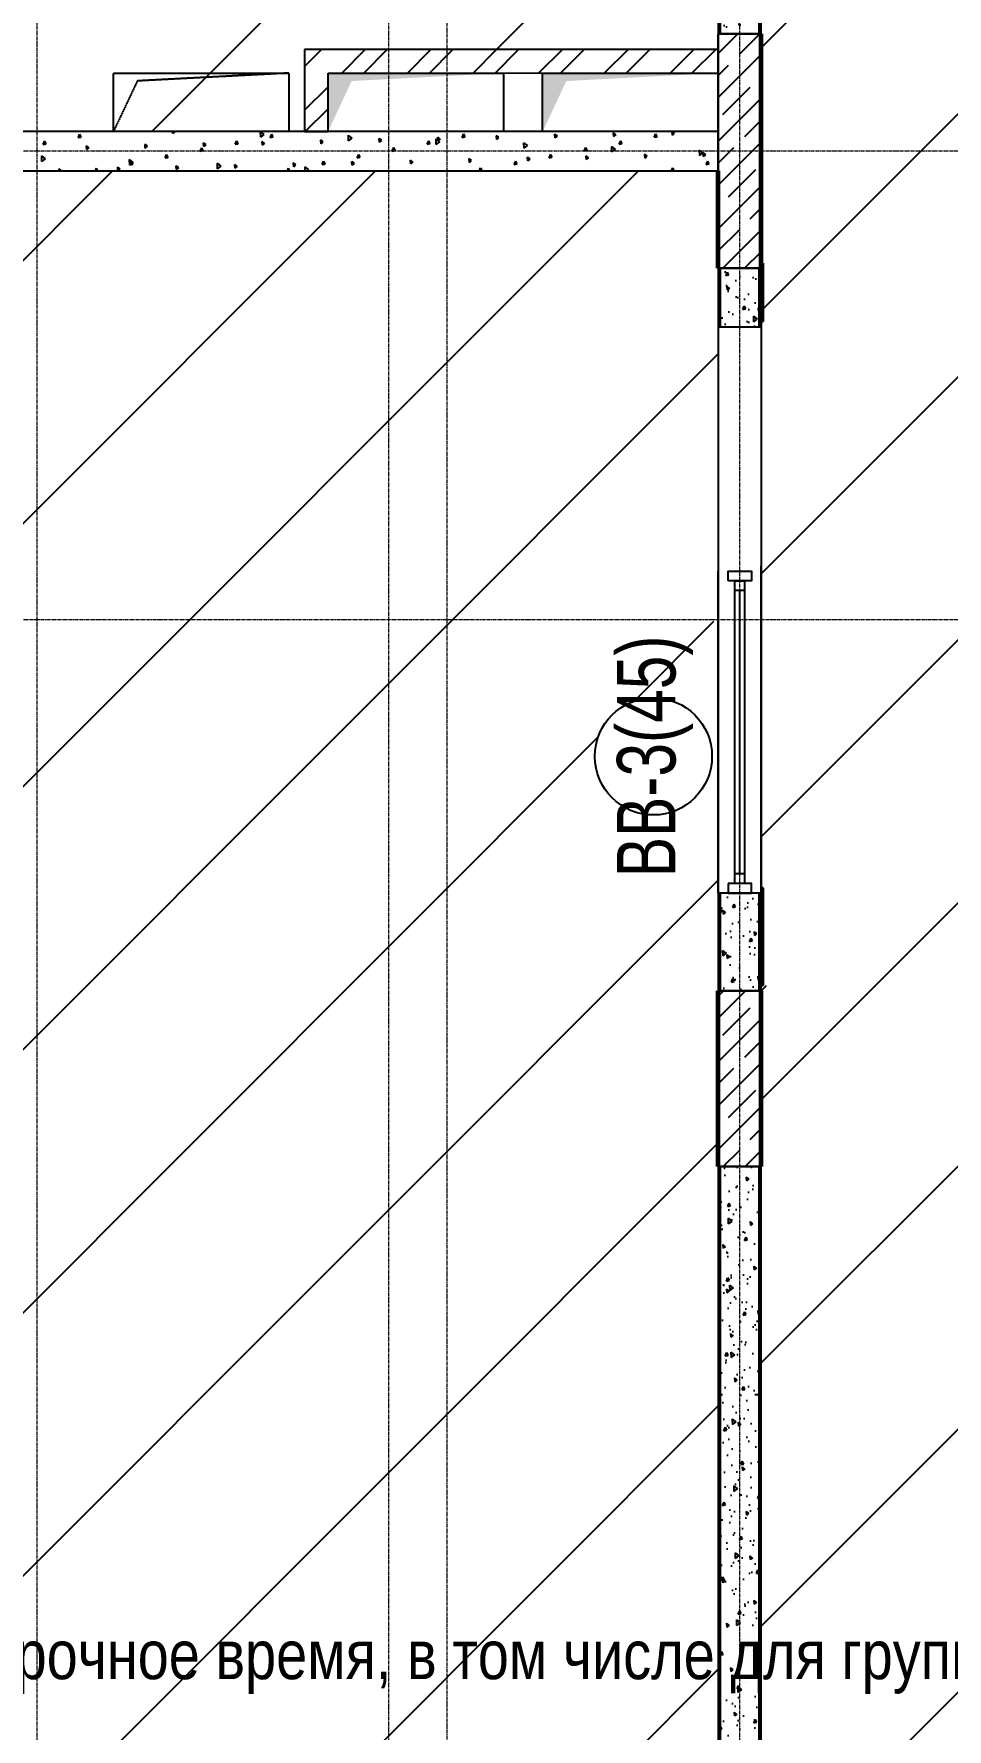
# Model space of a CAD drawing. Header units: millimetres. Extents: x 538266 to 1167394, y 114608 to 637157.
# Drawn here: x 1050616 to 1055296, y 543288 to 551969 of the extents above; entities that cross this region are included whole.
import ezdxf
from ezdxf.enums import TextEntityAlignment as Align

# ---------------------------------------------------------------- set-up
doc = ezdxf.new("R2010")
doc.units = ezdxf.units.MM
for name, pattern in [('CENTER2', [28.575, 19.05, -3.175, 3.175, -3.175]), ('HIDDEN', [9.525, 6.35, -3.175]), ('HIDDEN2', [4.7625, 3.175, -1.5875])]:
    doc.linetypes.add(name, pattern=pattern)
doc.layers.get('Defpoints').update_dxf_attribs({"color": 140})
for name, color, linetype, lineweight in [('0) шт стен 3 эт', 150, 'Continuous', 60), ('АР_Витраж', 4, 'Continuous', 13), ('АР_Витраж марка', 140, 'Continuous', 9), ('АР_Колонны', 70, 'Continuous', 30), ('АР_площадь пом', 5, 'Continuous', 5), ('АР_Стены ЖБ', 7, 'Continuous', 35), ('АР_Стены кирпич', 32, 'Continuous', 20), ('АР_Стены ПЕНОблок', 52, 'Continuous', 20), ('АР_Тонкая', 254, 'Continuous', 5), ('АР_Штриховка', 8, 'Continuous', 0)]:
    doc.layers.add(name, color=color, linetype=linetype, lineweight=lineweight)
for name, color, linetype, lineweight, true_color in [('A-AREA', 7, 'Continuous', 15, 0x7f7f7f), ('РД_Оси_100', 7, 'Continuous', 0, 0x525252), ('РД_проем_инж перемыч_фахверк', 7, 'Continuous', 18, 0xff1f1f)]:
    doc.layers.add(name, color=color, linetype=linetype, lineweight=lineweight, true_color=true_color)
doc.layers.add('РД_Витраж_вн', color=7, linetype='Continuous', true_color=0x148aff)
doc.layers.add('РД_Проем', color=230, linetype='Continuous', lineweight=0, plot=False)
doc.layers.add('ФВ-5', color=7, linetype='Continuous')
doc.styles.add('Arial_09', font='ARIALN.TTF', dxfattribs={"width": 0.9})
doc.styles.add('style1', font='ARIALN.TTF')

# ---------------------------------------------------------------- blocks, each defined once
blk = doc.blocks.new('СОШ_2200_АР_ОСИ_М100_28.05.24')
at = {"layer": 'РД_Оси_100', "color": 251, "linetype": 'CENTER2', "true_color": 0x636466}
for p, q in [((4200, -6155), (4200, 139938.679)), ((29555, 54600), (-5954.958, 54600)), ((29555, 52200), (-5954.958, 52200))]:
    blk.add_line(p, q, dxfattribs=at)
for points in [[(5849.555, 139938.679), (6000, 139538.679), (6000, -6194.559)], [(6300, -6195.83), (6300, 139538.679), (6450, 139938.679)], [(7800, -6155), (7800, 139938.679)]]:
    blk.add_lwpolyline(points, dxfattribs=at)
blk = doc.blocks.new('МаркаВитража1')
at = {"layer": 'Defpoints'}
blk.add_circle((0, 0), 3, dxfattribs=at)
at = {"color": 0, "linetype": 'ByBlock', "lineweight": -2, "style": 'Arial_09', "width": 0.9}
blk.add_attdef('АР-ОКНО:НАИМЕНОВАНИЕ', text='', height=3, dxfattribs=at).set_placement((0, 0), align=Align.MIDDLE)
blk = doc.blocks.new('MOK-МаркаПомещения1')
at = {"layer": 'A-AREA', "color": 0, "style": 'style1'}
blk.add_attdef('АР-ПОМЕЩЕНИЕ:ПЛОЩАДЬ', text='', height=3, dxfattribs=at).set_placement((0, 0), align=Align.MIDDLE)
at = {"layer": 'Defpoints', "style": 'style1', "flags": 8}
blk.add_attdef('АР-ПОМЕЩЕНИЕ:НАИМЕНОВАНИЕ', text='', height=1, dxfattribs=at).set_placement((0, 2.956), align=Align.MIDDLE)
blk = doc.blocks.new('*U629')
at = {"layer": 'АР_площадь пом', "color": 5, "linetype": 'Continuous', "lineweight": 5}
ref = blk.add_blockref('MOK-МаркаПомещения1', (0, 0), dxfattribs=dict(at, xscale=100, yscale=100, zscale=100))
ref.add_attrib('АР-ПОМЕЩЕНИЕ:НАИМЕНОВАНИЕ', 'Универсальное помещение с возможностью проведения занятий во внеурочное время, в том числе для групп продленного дня', dxfattribs={"layer": 'Defpoints', "height": 100, "style": 'style1'}).set_placement((0, 295.6), align=Align.MIDDLE)
blk = doc.blocks.new('3_этаж1')
at = {"layer": 'АР_Штриховка', "linetype": 'Continuous', "lineweight": 25, "true_color": 0x000000}
h = blk.add_hatch(dxfattribs=at)
h.set_pattern_fill('AR-CONC', color=18, angle=-315, style=0)
h.set_pattern_definition([(95, (480135.4, 374055.5), (140.09465, 117.55338), [19.05, -209.55]), (40, (480135.4, 374055.5), (-160.01845, 110.17673), [15.24, -167.64058]), (145.451445, (480147.07, 374065.29), (-19.9238, 227.7301), [16.19001, -178.09024]), (91.1842, (480099.48, 374091.41), (221.41024, 161.95341), [28.575, -314.325]), (141.63556, (480117.93, 374104.9), (-7.08662, 342.82676), [24.28502, -267.1356]), (36.18415, (480099.48, 374091.4), (-7.08662, 342.82676), [22.85997, -251.45973]), (66, (480126.42, 374100.4), (179.51998, 34.89515), [19.05, -209.55]), (11, (480126.42, 374100.4), (-86.53993, 173.94119), [15.24, -167.64]), (116.451445, (480141.38, 374103.3), (92.98005, 208.83634), [16.19001, -178.08994]), (82.5, (480135.4, 374055.49), (-57.605469, 61.973414), [0, -165.608, 0, -170.18, 0, -168.275]), (52.5, (480135.4, 374055.49), (-23.589727, 118.087), [0, -97.028, 0, -161.798, 0, -64.135]), (12.5, (480095.345, 374015.44), (99.927863, 91.826196), [0, -63.5, 0, -198.12, 0, -262.89]), (2.5, (480077.38, 373997.48), (86.763904, 122.722393), [0, -82.55, 0, -131.572, 0, -186.69])])
h.paths.add_polyline_path([(692283.6, 555468.7), (692083.6, 555468.7), (692083.6, 551968.7), (692283.6, 551968.7)], flags=0)
h = blk.add_hatch(dxfattribs=at)
h.set_pattern_fill('ANSI32', color=18, scale=25, style=0)
h.set_pattern_definition([(45, (480135.4, 374055.5), (-168.3798, 168.3798), []), (45, (480247.65, 374055.5), (-168.3798, 168.3798), [])])
h.paths.add_polyline_path([(689953.6, 551888.7), (690073.6, 551768.7), (692073.6, 551769.1), (692073.6, 551889.1)], flags=0)
h = blk.add_hatch(dxfattribs=at)
h.set_pattern_fill('ANSI32', color=18, scale=25, style=0)
h.set_pattern_definition([(45, (480135.4, 374055.5), (-168.3798, 168.3798), []), (45, (480247.65, 374055.5), (-168.3798, 168.3798), [])])
h.paths.add_polyline_path([(689953.6, 551468.7), (690073.6, 551468.7), (690073.6, 551768.7), (689953.6, 551888.7)], flags=0)
h = blk.add_hatch(dxfattribs=at)
h.set_pattern_fill('AR-CONC', color=18, angle=-315, style=0)
h.set_pattern_definition([(95, (480135.4, 374055.5), (140.09465, 117.55338), [19.05, -209.55]), (40, (480135.4, 374055.5), (-160.01845, 110.17673), [15.24, -167.64058]), (145.451445, (480147.07, 374065.29), (-19.9238, 227.7301), [16.19001, -178.09024]), (91.1842, (480099.48, 374091.41), (221.41024, 161.95341), [28.575, -314.325]), (141.63556, (480117.93, 374104.9), (-7.08662, 342.82676), [24.28502, -267.1356]), (36.18415, (480099.48, 374091.4), (-7.08662, 342.82676), [22.85997, -251.45973]), (66, (480126.42, 374100.4), (179.51998, 34.89515), [19.05, -209.55]), (11, (480126.42, 374100.4), (-86.53993, 173.94119), [15.24, -167.64]), (116.451445, (480141.38, 374103.3), (92.98005, 208.83634), [16.19001, -178.08994]), (82.5, (480135.4, 374055.49), (-57.605469, 61.973414), [0, -165.608, 0, -170.18, 0, -168.275]), (52.5, (480135.4, 374055.49), (-23.589727, 118.087), [0, -97.028, 0, -161.798, 0, -64.135]), (12.5, (480095.345, 374015.44), (99.927863, 91.826196), [0, -63.5, 0, -198.12, 0, -262.89]), (2.5, (480077.38, 373997.48), (86.763904, 122.722393), [0, -82.55, 0, -131.572, 0, -186.69])])
h.paths.add_polyline_path([(692283.6, 550768.7), (692083.6, 550768.7), (692083.6, 550468.7), (692283.6, 550468.7)], flags=0)
h.paths.add_polyline_path([(692283.6, 547568.7), (692083.6, 547568.7), (692083.6, 547068.7), (692283.6, 547068.7)], flags=0)
h = blk.add_hatch(dxfattribs=at)
h.set_pattern_fill('AR-CONC', color=18, angle=-315, style=0)
h.set_pattern_definition([(95, (480135.4, 374055.5), (140.09465, 117.55338), [19.05, -209.55]), (40, (480135.4, 374055.5), (-160.01845, 110.17673), [15.24, -167.64058]), (145.451445, (480147.07, 374065.29), (-19.9238, 227.7301), [16.19001, -178.09024]), (91.1842, (480099.48, 374091.41), (221.41024, 161.95341), [28.575, -314.325]), (141.63556, (480117.93, 374104.9), (-7.08662, 342.82676), [24.28502, -267.1356]), (36.18415, (480099.48, 374091.4), (-7.08662, 342.82676), [22.85997, -251.45973]), (66, (480126.42, 374100.4), (179.51998, 34.89515), [19.05, -209.55]), (11, (480126.42, 374100.4), (-86.53993, 173.94119), [15.24, -167.64]), (116.451445, (480141.38, 374103.3), (92.98005, 208.83634), [16.19001, -178.08994]), (82.5, (480135.4, 374055.49), (-57.605469, 61.973414), [0, -165.608, 0, -170.18, 0, -168.275]), (52.5, (480135.4, 374055.49), (-23.589727, 118.087), [0, -97.028, 0, -161.798, 0, -64.135]), (12.5, (480095.345, 374015.44), (99.927863, 91.826196), [0, -63.5, 0, -198.12, 0, -262.89]), (2.5, (480077.38, 373997.48), (86.763904, 122.722393), [0, -82.55, 0, -131.572, 0, -186.69])])
h.paths.add_polyline_path([(692283.6, 546168.7), (692083.6, 546168.7), (692083.6, 542668.7), (692283.6, 542668.7)], flags=0)
at = {"color": 18, "linetype": 'HIDDEN', "lineweight": 25, "ltscale": 0.07, "true_color": 0x000000}
for p, q in [((688973.6, 551768.7), (689873.6, 551768.7)), ((688973.6, 551468.7), (688973.6, 551768.7)), ((688973.6, 551768.7), (689873.6, 551768.7)), ((688973.6, 551468.7), (688973.6, 551768.7)), ((689873.6, 551768.7), (689096.5, 551728.3)), ((689873.6, 551768.7), (689096.5, 551728.3)), ((689873.6, 551768.7), (689873.6, 551468.7)), ((689873.6, 551768.7), (689873.6, 551468.7)), ((689096.5, 551728.3), (688973.6, 551468.7)), ((689096.5, 551728.3), (688973.6, 551468.7)), ((689873.6, 551468.7), (688973.6, 551468.7)), ((689873.6, 551468.7), (688973.6, 551468.7))]:
    blk.add_line(p, q, dxfattribs=at)
at = {"color": 18, "linetype": 'Continuous', "lineweight": 25, "true_color": 0x000000}
for p, q in [((690073.6, 551468.7), (690073.6, 551768.7)), ((690073.6, 551768.7), (690973.6, 551768.7)), ((690073.6, 551468.7), (690073.6, 551768.7)), ((690073.6, 551768.7), (690973.6, 551768.7)), ((690973.6, 551768.7), (690973.6, 551468.7)), ((690973.6, 551768.7), (690973.6, 551468.7)), ((691173.6, 551468.7), (691173.6, 551768.7)), ((691173.6, 551768.7), (692073.6, 551768.7)), ((691173.6, 551468.7), (691173.6, 551768.7)), ((691173.6, 551768.7), (692073.6, 551768.7)), ((692073.6, 551768.7), (692073.6, 551468.7)), ((692073.6, 551768.7), (692073.6, 551468.7)), ((690973.6, 551468.7), (690073.6, 551468.7)), ((690973.6, 551468.7), (690073.6, 551468.7)), ((692073.6, 551468.7), (691173.6, 551468.7)), ((692073.6, 551468.7), (691173.6, 551468.7))]:
    blk.add_line(p, q, dxfattribs=at)
for points in [[(690073.6, 551468.7), (690073.6, 551768.7), (690194.8, 551727.8), (690973.6, 551768.7)], [(690073.6, 551468.7), (690073.6, 551768.7), (690194.8, 551727.8), (690973.6, 551768.7)], [(691173.6, 551468.7), (691173.6, 551768.7), (691294.8, 551727.8), (692073.6, 551768.7)], [(691173.6, 551468.7), (691173.6, 551768.7), (691294.8, 551727.8), (692073.6, 551768.7)]]:
    blk.add_solid(points, dxfattribs=at)
at = {"layer": 'АР_Витраж', "color": 18, "linetype": 'Continuous', "lineweight": 25, "true_color": 0x000000}
for p, q in [((692293.6, 547595.7), (692293.6, 549245.7)), ((692073.6, 547568.7), (692073.6, 549218.7)), ((692293.6, 547568.7), (692293.6, 549218.7)), ((692208.6, 549118.7), (692158.6, 549118.7)), ((692183.6, 547668.7), (692183.6, 549118.7)), ((692208.6, 547668.7), (692158.6, 547668.7))]:
    blk.add_line(p, q, dxfattribs=at)
for points in [[(692123.6, 549168.7), (692123.6, 549218.7), (692243.6, 549218.7), (692243.6, 549168.7)], [(692208.6, 547618.7), (692158.6, 547618.7), (692158.6, 549168.7), (692208.6, 549168.7)], [(692123.6, 547618.7), (692123.6, 547568.7), (692243.6, 547568.7), (692243.6, 547618.7)]]:
    blk.add_lwpolyline(points, close=True, dxfattribs=at)
at = {"layer": 'АР_Колонны', "color": 18, "linetype": 'HIDDEN2', "lineweight": 25, "true_color": 0x000000}
for p, q in [((692073.6, 551968.7), (692293.6, 551968.7)), ((692073.6, 550768.7), (692073.6, 551968.7)), ((692293.6, 551968.7), (692293.6, 550768.7)), ((692293.6, 550768.7), (692073.6, 550768.7)), ((692073.6, 547068.7), (692293.6, 547068.7)), ((692073.6, 546168.7), (692073.6, 547068.7)), ((692293.6, 547068.7), (692293.6, 546168.7)), ((692293.6, 546168.7), (692073.6, 546168.7))]:
    blk.add_line(p, q, dxfattribs=at)
at = {"layer": 'АР_Колонны', "color": 18, "linetype": 'Continuous', "lineweight": 25, "true_color": 0x000000}
for p, q in [((692293.6, 551968.7), (692073.6, 551968.7)), ((692073.6, 551968.7), (692073.6, 550768.7)), ((692293.6, 551968.7), (692073.6, 551968.7)), ((692073.6, 551968.7), (692073.6, 550768.7)), ((692293.6, 550768.7), (692293.6, 551968.7)), ((692293.6, 550768.7), (692293.6, 551968.7)), ((692073.6, 550768.7), (692293.6, 550768.7)), ((692073.6, 550768.7), (692293.6, 550768.7)), ((692293.6, 547068.7), (692073.6, 547068.7)), ((692073.6, 547068.7), (692073.6, 546168.7)), ((692293.6, 547068.7), (692073.6, 547068.7)), ((692073.6, 547068.7), (692073.6, 546168.7)), ((692293.6, 546168.7), (692293.6, 547068.7)), ((692293.6, 546168.7), (692293.6, 547068.7)), ((692073.6, 546168.7), (692293.6, 546168.7)), ((692073.6, 546168.7), (692293.6, 546168.7))]:
    blk.add_line(p, q, dxfattribs=at)
at = {"layer": 'АР_Стены ЖБ', "color": 18, "linetype": 'Continuous', "lineweight": 25, "true_color": 0x000000}
for p, q in [((692293.6, 551968.7), (692073.6, 551968.7)), ((692073.6, 551968.7), (692073.6, 550768.7)), ((692293.6, 550768.7), (692293.6, 551968.7)), ((692073.6, 550768.7), (692293.6, 550768.7)), ((692293.6, 547068.7), (692073.6, 547068.7)), ((692073.6, 547068.7), (692073.6, 546168.7)), ((692293.6, 546168.7), (692293.6, 547068.7)), ((692073.6, 546168.7), (692293.6, 546168.7))]:
    blk.add_line(p, q, dxfattribs=at)
at = {"layer": 'АР_Стены кирпич', "color": 18, "linetype": 'Continuous', "lineweight": 25, "true_color": 0x000000}
for p, q in [((692073.6, 551889.1), (689953.6, 551888.7)), ((689953.6, 551888.7), (689953.6, 551468.7)), ((692073.6, 551769.1), (692073.6, 551889.1)), ((690073.6, 551768.7), (692073.6, 551769.1)), ((690073.6, 551468.7), (690073.6, 551768.7)), ((689953.6, 551468.7), (690073.6, 551468.7))]:
    blk.add_line(p, q, dxfattribs=at)
at = {"layer": 'АР_Стены ПЕНОблок', "color": 18, "linetype": 'Continuous', "lineweight": 25, "true_color": 0x000000}
for p, q in [((692083.6, 555468.7), (692083.6, 551968.7)), ((692283.6, 551968.7), (692283.6, 555468.7)), ((692083.6, 551968.7), (692283.6, 551968.7)), ((692073.6, 551468.7), (684503.6, 551468.7)), ((692073.6, 551268.7), (692073.6, 551468.7)), ((684503.6, 551268.7), (692073.6, 551268.7)), ((692283.6, 550768.7), (692083.6, 550768.7)), ((692083.6, 550768.7), (692083.6, 550468.7)), ((692283.6, 550468.7), (692283.6, 550768.7)), ((692303.6, 550795.7), (692303.6, 550495.7)), ((692083.6, 550468.7), (692283.6, 550468.7)), ((692303.6, 547595.7), (692303.6, 547095.7)), ((692283.6, 547568.7), (692083.6, 547568.7)), ((692083.6, 547568.7), (692083.6, 547068.7)), ((692283.6, 547068.7), (692283.6, 547568.7)), ((692083.6, 547068.7), (692283.6, 547068.7)), ((692283.6, 546168.7), (692083.6, 546168.7)), ((692083.6, 546168.7), (692083.6, 542668.7)), ((692283.6, 542668.7), (692283.6, 546168.7))]:
    blk.add_line(p, q, dxfattribs=at)
at = {"layer": 'АР_Тонкая', "color": 18, "linetype": 'Continuous', "lineweight": 25, "true_color": 0x000000}
for p, q in [((692073.6, 555468.7), (692073.6, 551968.7)), ((692083.6, 551968.7), (692083.6, 555468.7)), ((692283.6, 555468.7), (692283.6, 551968.7)), ((692293.6, 551968.7), (692293.6, 555468.7)), ((692073.6, 551968.7), (692083.6, 551968.7)), ((692283.6, 551968.7), (692293.6, 551968.7)), ((692083.6, 550768.7), (692073.6, 550768.7)), ((692073.6, 550768.7), (692073.6, 550468.7)), ((692083.6, 550468.7), (692083.6, 550768.7)), ((692293.6, 550768.7), (692283.6, 550768.7)), ((692283.6, 550768.7), (692283.6, 550468.7)), ((692303.6, 550795.7), (692293.6, 550795.7)), ((692293.6, 550795.7), (692293.6, 550495.7)), ((692293.6, 550468.7), (692293.6, 550768.7)), ((692303.6, 550495.7), (692303.6, 550795.7)), ((692073.6, 550468.7), (692083.6, 550468.7)), ((692283.6, 550468.7), (692293.6, 550468.7)), ((692293.6, 550495.7), (692303.6, 550495.7)), ((692303.6, 547595.7), (692293.6, 547595.7)), ((692293.6, 547595.7), (692293.6, 547095.7)), ((692303.6, 547095.7), (692303.6, 547595.7)), ((692083.6, 547568.7), (692073.6, 547568.7)), ((692073.6, 547568.7), (692073.6, 547068.7)), ((692083.6, 547068.7), (692083.6, 547568.7)), ((692293.6, 547568.7), (692283.6, 547568.7)), ((692283.6, 547568.7), (692283.6, 547068.7)), ((692293.6, 547068.7), (692293.6, 547568.7)), ((692073.6, 547068.7), (692083.6, 547068.7)), ((692283.6, 547068.7), (692293.6, 547068.7)), ((692293.6, 547095.7), (692303.6, 547095.7)), ((692083.6, 546168.7), (692073.6, 546168.7)), ((692073.6, 546168.7), (692073.6, 542668.7)), ((692083.6, 542668.7), (692083.6, 546168.7)), ((692293.6, 546168.7), (692283.6, 546168.7)), ((692283.6, 546168.7), (692283.6, 542668.7)), ((692293.6, 542668.7), (692293.6, 546168.7))]:
    blk.add_line(p, q, dxfattribs=at)
at = {"layer": 'АР_Штриховка', "color": 18, "linetype": 'Continuous', "lineweight": 25, "true_color": 0x000000}
for p, q in [((692073.6, 551868.7), (692173.6, 551968.7)), ((692181.7, 551864.6), (692285.9, 551968.7)), ((692073.6, 551644.2), (692293.6, 551864.2)), ((692073.6, 551756.4), (692125.6, 551808.4)), ((692097.5, 551555.9), (692237.8, 551696.2)), ((692073.6, 551419.7), (692293.6, 551639.7)), ((692209.8, 551443.6), (692293.6, 551527.4)), ((688613.9, 551403.3), (688621.6, 551420.7)), ((688613.9, 551403.2), (688628.9, 551406.1)), ((688628.8, 551406.1), (688621.6, 551420.6)), ((688793.4, 551438.2), (688801.1, 551455.6)), ((688793.4, 551438.1), (688808.4, 551441)), ((688808.4, 551441), (688801.2, 551455.5)), ((689278.6, 551459.3), (689291.5, 551468.7)), ((689278.9, 551459.2), (689278.7, 551468.7)), ((689448.6, 551401), (689435.3, 551410.2)), ((689437.4, 551391.9), (689435.8, 551410.9)), ((689598, 551403.9), (689605.7, 551421.3)), ((689598, 551403.8), (689613, 551406.7)), ((689613, 551406.7), (689605.8, 551421.2)), ((689747.2, 551453.6), (689728.1, 551468.7)), ((689728.8, 551440.2), (689728.2, 551468.7)), ((689728.5, 551440.4), (689747, 551453.9)), ((689748.7, 551408.4), (689735.4, 551417.6)), ((689737.5, 551399.3), (689735.9, 551418.3)), ((689737.6, 551399.3), (689749.2, 551409.1)), ((689777.5, 551438.8), (689785.3, 551456.2)), ((689777.6, 551438.6), (689792.5, 551441.6)), ((689792.5, 551441.6), (689785.3, 551456)), ((690048.9, 551415.7), (690035.5, 551424.9)), ((690037.7, 551406.7), (690036, 551425.6)), ((690037.7, 551406.7), (690049.3, 551416.4)), ((690197.1, 551434.7), (690178, 551449.7)), ((690178.7, 551421.3), (690178.1, 551449.9)), ((690178.4, 551421.4), (690196.9, 551434.9)), ((690349, 551423.1), (690335.6, 551432.3)), ((690337.8, 551414), (690336.1, 551433)), ((690337.8, 551414), (690349.5, 551423.8)), ((690582.1, 551404.4), (690589.9, 551421.8)), ((690582.2, 551404.3), (690597.1, 551407.2)), ((690597.1, 551407.2), (690589.9, 551421.7)), ((690647, 551415.8), (690627.9, 551430.8)), ((690628.6, 551402.4), (690628, 551431)), ((690628.3, 551402.5), (690646.8, 551416)), ((690649.1, 551430.5), (690635.8, 551439.7)), ((690637.9, 551421.4), (690636.2, 551440.4)), ((690637.9, 551421.4), (690649.6, 551431.2)), ((690761.7, 551439.3), (690769.4, 551456.7)), ((690761.7, 551439.2), (690776.7, 551442.1)), ((690776.6, 551442.1), (690769.4, 551456.6)), ((690949.2, 551437.9), (690935.9, 551447.1)), ((690938, 551428.8), (690936.3, 551447.8)), ((690938, 551428.8), (690949.7, 551438.6)), ((691096.9, 551396.8), (691077.8, 551411.9)), ((691078.5, 551383.5), (691078, 551412.1)), ((691249.3, 551445.3), (691236, 551454.4)), ((691238.1, 551436.2), (691236.5, 551455.1)), ((691238.1, 551436.2), (691249.8, 551446)), ((691549.4, 551452.6), (691536.1, 551461.8)), ((691538.2, 551443.5), (691536.6, 551462.5)), ((691538.2, 551443.5), (691549.9, 551453.3)), ((691566.3, 551404.9), (691574, 551422.3)), ((691566.3, 551404.8), (691581.3, 551407.7)), ((691581.3, 551407.7), (691574.1, 551422.2)), ((691745.8, 551439.8), (691753.5, 551457.2)), ((691745.8, 551439.7), (691760.8, 551442.6)), ((691760.8, 551442.6), (691753.6, 551457.1)), ((691838.3, 551450.9), (691836.8, 551468.7)), ((691849.5, 551460), (691836.8, 551468.7)), ((691838.3, 551450.9), (691850, 551460.7)), ((692073.6, 551195.2), (692293.6, 551415.2)), ((688625.9, 551329.5), (688606.9, 551344.6)), ((688607.6, 551316.1), (688607, 551344.7)), ((688607.3, 551316.2), (688625.7, 551329.7)), ((688848.4, 551386.2), (688835.1, 551395.4)), ((688837.2, 551377.2), (688835.5, 551396.1)), ((688837.2, 551377.1), (688848.9, 551386.9)), ((689075.8, 551310.6), (689056.8, 551325.6)), ((689057.5, 551297.2), (689056.9, 551325.8)), ((689148.5, 551393.6), (689135.2, 551402.8)), ((689137.3, 551384.5), (689135.7, 551403.5)), ((689137.3, 551384.5), (689149, 551394.3)), ((689239, 551334.1), (689246.7, 551351.5)), ((689239, 551334), (689254, 551336.9)), ((689253.9, 551336.9), (689246.7, 551351.4)), ((689418.5, 551369), (689426.2, 551386.4)), ((689418.5, 551368.9), (689433.5, 551371.8)), ((689433.5, 551371.8), (689426.3, 551386.3)), ((689437.4, 551391.9), (689449.1, 551401.7)), ((690223.1, 551334.6), (690230.8, 551352)), ((690223.1, 551334.5), (690238.1, 551337.4)), ((690238.1, 551337.4), (690230.9, 551351.9)), ((690402.6, 551369.5), (690410.4, 551386.9)), ((690402.7, 551369.4), (690417.6, 551372.3)), ((690417.6, 551372.3), (690410.4, 551386.8)), ((690509, 551312.9), (690495.7, 551322.1)), ((690497.8, 551303.9), (690496.1, 551322.8)), ((690809.1, 551320.3), (690795.8, 551329.5)), ((690797.9, 551311.2), (690796.2, 551330.2)), ((690797.9, 551311.2), (690809.6, 551321)), ((691078.2, 551383.6), (691096.7, 551397.1)), ((691109.2, 551327.7), (691095.9, 551336.9)), ((691098, 551318.6), (691096.4, 551337.6)), ((691098, 551318.6), (691109.7, 551328.4)), ((691207.2, 551335.1), (691215, 551352.5)), ((691207.3, 551335), (691222.2, 551337.9)), ((691222.2, 551337.9), (691215, 551352.4)), ((691386.8, 551370), (691394.5, 551387.4)), ((691386.8, 551369.9), (691401.8, 551372.8)), ((691401.7, 551372.8), (691394.5, 551387.3)), ((691409.3, 551335.1), (691396, 551344.3)), ((691398.1, 551326), (691396.5, 551345)), ((691398.1, 551326), (691409.8, 551335.8)), ((691546.8, 551377.9), (691527.7, 551393)), ((691528.4, 551364.6), (691527.9, 551393.1)), ((691528.1, 551364.7), (691546.6, 551378.2)), ((691709.4, 551342.4), (691696.1, 551351.6)), ((691698.2, 551333.4), (691696.6, 551352.3)), ((691698.3, 551333.4), (691709.9, 551343.2)), ((691996.7, 551359), (691977.6, 551374.1)), ((691978.4, 551345.6), (691977.8, 551374.2)), ((691978, 551345.8), (691996.5, 551359.3)), ((692009.6, 551349.8), (691996.2, 551359)), ((691998.4, 551340.7), (691996.7, 551359.7)), ((691998.4, 551340.7), (692010, 551350.5)), ((692073.6, 551307.4), (692153.6, 551387.5)), ((688708.2, 551268.7), (688695, 551277.9)), ((688696.3, 551268.7), (688695.5, 551278.6)), ((688708, 551268.7), (688708.8, 551269.4)), ((688881.9, 551268.7), (688887.7, 551281.7)), ((688894.1, 551268.7), (688887.7, 551281.6)), ((689008.4, 551276.1), (688995.1, 551285.2)), ((688997.1, 551268.7), (688995.6, 551286)), ((688999.3, 551268.7), (689008.9, 551276.8)), ((689057.2, 551297.3), (689075.6, 551310.8)), ((689059.4, 551299.2), (689067.2, 551316.6)), ((689059.5, 551299.1), (689074.4, 551302)), ((689074.4, 551302), (689067.2, 551316.5)), ((689308.5, 551283.4), (689295.2, 551292.6)), ((689297.3, 551274.4), (689295.7, 551293.3)), ((689297.3, 551274.3), (689309, 551284.1)), ((689525.7, 551291.6), (689506.7, 551306.7)), ((689507.4, 551278.3), (689506.8, 551306.9)), ((689507.1, 551278.4), (689525.6, 551291.9)), ((689608.7, 551290.8), (689595.3, 551300)), ((689597.5, 551281.7), (689595.8, 551300.7)), ((689597.5, 551281.7), (689609.1, 551291.5)), ((689865.8, 551268.7), (689871.8, 551282.2)), ((689878.5, 551268.7), (689871.8, 551282.1)), ((689908.8, 551298.2), (689895.4, 551307.4)), ((689897.6, 551289.1), (689895.9, 551308.1)), ((689897.6, 551289.1), (689909.2, 551298.9)), ((689975.6, 551272.7), (689956.6, 551287.8)), ((689957.1, 551268.7), (689956.7, 551287.9)), ((689969.7, 551268.7), (689975.5, 551273)), ((690043.6, 551299.7), (690051.3, 551317.1)), ((690043.6, 551299.6), (690058.6, 551302.5)), ((690058.6, 551302.5), (690051.4, 551317)), ((690208.9, 551305.6), (690195.5, 551314.8)), ((690197.7, 551296.5), (690196, 551315.5)), ((690197.7, 551296.5), (690209.4, 551306.3)), ((690406.7, 551268.7), (690406.5, 551268.9)), ((690406.6, 551268.7), (690406.6, 551269)), ((690497.8, 551303.9), (690509.5, 551313.6)), ((690849.7, 551268.7), (690855.9, 551282.8)), ((690862.9, 551268.7), (690856, 551282.6)), ((691027.7, 551300.2), (691035.5, 551317.6)), ((691027.8, 551300.1), (691042.7, 551303)), ((691042.7, 551303), (691035.5, 551317.5)), ((691833.6, 551268.7), (691840.1, 551283.3)), ((691847.3, 551268.7), (691840.1, 551283.2)), ((692011.9, 551300.8), (692019.6, 551318.2)), ((692011.9, 551300.7), (692026.9, 551303.6)), ((692026.8, 551303.6), (692019.6, 551318.1)), ((692125.6, 551134.9), (692265.9, 551275.2)), ((692073.6, 550970.7), (692293.6, 551190.7)), ((692237.8, 551022.7), (692293.6, 551078.4)), ((692073.6, 550858.4), (692181.7, 550966.5)), ((692096.2, 550768.7), (692293.6, 550966.2)), ((692208.4, 550768.7), (692293.6, 550853.9)), ((692073.6, 546929.6), (692212.8, 547068.7)), ((692073.6, 547041.8), (692100.5, 547068.7)), ((692293.6, 547068.7), (692320.5, 547095.7)), ((692097.5, 546841.2), (692237.8, 546981.5)), ((692073.6, 546705), (692293.6, 546925)), ((692209.8, 546729), (692293.6, 546812.8)), ((692073.6, 546480.5), (692293.6, 546700.5)), ((692073.6, 546592.8), (692153.6, 546672.9)), ((692125.6, 546420.3), (692265.9, 546560.6)), ((692073.6, 546256), (692293.6, 546476)), ((692237.8, 546308), (692293.6, 546363.8)), ((692098.5, 546168.7), (692181.7, 546251.9)), ((692210.8, 546168.7), (692293.6, 546251.5))]:
    blk.add_line(p, q, dxfattribs=at)
at = {"layer": 'РД_Витраж_вн', "color": 18, "linetype": 'Continuous', "lineweight": 25, "true_color": 0x000000}
for p, q in [((692073.6, 550468.7), (692073.6, 547568.7)), ((692293.6, 550495.7), (692293.6, 547595.7)), ((692293.6, 550468.7), (692293.6, 547568.7))]:
    blk.add_line(p, q, dxfattribs=at)
at = {"layer": 'РД_Проем', "color": 18, "linetype": 'Continuous', "lineweight": 25, "true_color": 0x000000}
for p, q in [((692073.6, 550468.7), (692073.6, 547568.7)), ((692293.6, 550495.7), (692293.6, 547595.7)), ((692293.6, 550468.7), (692293.6, 547568.7))]:
    blk.add_line(p, q, dxfattribs=at)
at = {"layer": 'РД_проем_инж перемыч_фахверк', "color": 18, "linetype": 'Continuous', "lineweight": 25, "true_color": 0x000000}
for p, q in [((692073.6, 550468.7), (692073.6, 547568.7)), ((692293.6, 550495.7), (692293.6, 547595.7)), ((692293.6, 550468.7), (692293.6, 547568.7))]:
    blk.add_line(p, q, dxfattribs=at)
at = {"layer": 'АР_Витраж марка', "color": 18, "linetype": 'Continuous', "lineweight": 25, "true_color": 0x000000, "xscale": 100, "yscale": 100, "zscale": 100, "rotation": 90.00000000000001}
blk.add_blockref('МаркаВитража1', (691741.4, 548269.4), dxfattribs=at).add_auto_attribs({'АР-ОКНО:НАИМЕНОВАНИЕ': 'ВВ-3(45)'})
at = {"layer": 'АР_площадь пом', "color": 5, "linetype": 'Continuous', "lineweight": 5, "xscale": 2.5, "yscale": 2.5}
blk.add_blockref('*U629', (687210.4, 542902.2), dxfattribs=at)

msp = doc.modelspace()

# ---------------------------------------------------------------- hatches: boundary and pattern name
at = {"layer": 'ФВ-5'}
h = msp.add_hatch(dxfattribs=at)
h.set_pattern_fill('ANSI31', color=3, scale=300, style=0)
h.paths.add_polyline_path([(1066413.6, 561768.7), (1066413.6, 562668.7), (1066423.9, 564148.7), (1063153.6, 564148.7), (1063153.6, 565043.7), (1063153.6, 565293.7), (1061153.6, 565293.7), (1061153.6, 565043.7), (1060378.6, 565043.7), (1060378.6, 562214.5), (1060378.6, 561553.7), (1060378.6, 560766.1), (1060378.6, 560713.7), (1060378.6, 560543.7), (1059458.6, 560543.7), (1056814, 560543.7), (1056013.6, 560543.7), (1056013.6, 560223.7), (1054343.6, 560223.7), (1054343.6, 559668.7), (1054343.6, 556768.7), (1054343.6, 556368.7), (1054343.6, 555468.7), (1054343.6, 551968.7), (1054343.6, 550768.7), (1054343.6, 550768.2), (1054343.6, 550768.7), (1054343.6, 550768.7), (1054343.6, 550468.7), (1054343.6, 547595.7), (1054353.6, 547595.7), (1054353.6, 547068.7), (1054343.6, 547068.7), (1054343.6, 546168.7), (1054343.6, 542668.7), (1054343.6, 541468.7), (1054343.6, 541168.7), (1054343.6, 538268.7), (1054343.6, 537768.7), (1054343.6, 536868.7), (1054343.6, 536288.7), (1054863.6, 536288.7), (1054863.6, 535875.4), (1055283.3, 535875.4), (1055283.3, 535658.7), (1055403.6, 535658.7), (1057250.3, 535658.7), (1057250.3, 535458.7), (1057813.6, 535458.7), (1058053.6, 535458.7), (1058053.6, 535459.1), (1058173.6, 535459.1), (1058223.6, 535458.7), (1058623.6, 535458.7), (1058623.6, 535658.7), (1058223.6, 535658.7), (1058103.6, 535658.7), (1058103.6, 536288.7), (1058103.6, 537538.7), (1058623.6, 537538.7), (1058623.6, 539068.7), (1058623.6, 540268.7), (1058623.6, 540568.7), (1058623.6, 543468.7), (1058623.6, 544068.7), (1058623.6, 544968.7), (1058623.6, 546908.7), (1058623.6, 546968.7), (1058623.6, 548502.5), (1058623.6, 549418.7), (1058623.6, 550518.7), (1058623.6, 550638.7), (1058623.6, 550918.7), (1058623.6, 552028.5), (1058623.6, 552298.7), (1058623.6, 552538.7), (1058623.6, 552793.5), (1058403.6, 552793.5), (1058403.6, 553083.5), (1058623.6, 553083.5), (1058623.6, 553218.7), (1058623.6, 554328.5), (1058623.6, 555219.7), (1058623.6, 556318.7), (1058623.6, 556538.7), (1058623.6, 557488.7), (1058623.6, 557858.7), (1058633.6, 558078.7), (1059833.6, 558078.7), (1066395.3, 558078.7), (1066413.6, 558097), (1066413.6, 558368.7)])
h.paths.add_polyline_path([(1062759.7, 561988.7), (1063309.7, 561988.7, -1), (1063309.7, 561388.7), (1062759.7, 561388.7, -1)], flags=16)
h.paths.add_polyline_path([(1061841.3, 564865.1, -1), (1062441.3, 564865.1, -1)], flags=16)
h.paths.add_polyline_path([(1056309.7, 546849.5), (1056309.7, 546449.5), (1055309.7, 546449.5), (1055309.7, 546849.5)], flags=16)
h.paths.add_polyline_path([(1057943.6, 535875.4), (1057943.6, 535658.7), (1057523.9, 535658.7), (1057230, 535660.9), (1057523.9, 535660.9), (1057523.9, 535875.4)], flags=16)
h.paths.add_polyline_path([(1061985, 561111.3), (1064065.5, 561111.3), (1064065.5, 561303.3), (1061985, 561303.3)], flags=24)
h.paths.add_polyline_path([(1062443.6, 561420.7), (1063625.8, 561420.7), (1063625.8, 561956.8), (1062443.6, 561956.8)], flags=24)
h.paths.add_polyline_path([(1061636.2, 564639.2), (1062646.4, 564639.2), (1062646.4, 565091), (1061636.2, 565091)], flags=24)
h.paths.add_polyline_path([(1065925.9, 558141.5), (1066189.6, 558141.5), (1066189.6, 558524.7), (1065925.9, 558524.7)], flags=24)
h.paths.add_polyline_path([(1055071.4, 560230.3), (1055506, 560230.3), (1055506, 560540.7), (1055071.4, 560540.7)], flags=25)
h = msp.add_hatch(dxfattribs=at)
h.set_pattern_fill('ANSI31', color=3, scale=300, style=0)
h.paths.add_polyline_path([(1054123.6, 555468.7), (1054123.6, 556368.7), (1054123.6, 556768.7), (1054123.6, 559668.7), (1054123.6, 559669.7), (1054123.6, 560123.7), (1053903.6, 560123.7), (1053903.6, 560543.7), (1046553.6, 560543.7), (1046553.6, 559677.4), (1046557.8, 556368.7), (1046553.6, 556368.7), (1046553.6, 555468.7), (1046557.8, 551936.2), (1046553.6, 551931.9), (1046553.6, 551468.7), (1052003.6, 551468.7), (1052003.6, 551888.7), (1054123.6, 551889.1), (1054123.6, 551968.7)])
h.paths.add_polyline_path([(1049312.4, 555335.1), (1048762.4, 555335.1, -1), (1048762.4, 555935.1), (1049312.4, 555935.1, -1)], flags=16)
h.paths.add_polyline_path([(1053467.2, 557576.7, -1), (1054067.2, 557576.7, -1)], flags=16)
h.paths.add_polyline_path([(1048446.4, 555367), (1049628.5, 555367), (1049628.5, 555903.1), (1048446.4, 555903.1)], flags=24)
h.paths.add_polyline_path([(1054062.2, 556859.7), (1054062.2, 558293.8), (1053472.2, 558293.8), (1053472.2, 556859.7)], flags=24)
h.paths.add_polyline_path([(1053549, 560243.9), (1053935.3, 560243.9), (1053935.3, 560544.6), (1053549, 560544.6)], flags=9)
h = msp.add_hatch(dxfattribs=at)
h.set_pattern_fill('ANSI31', color=3, scale=300, style=0)
h.paths.add_polyline_path([(1054123.6, 546168.7), (1054123.6, 547068.7), (1054123.6, 547568.7), (1054091.4, 548269.4, -1), (1053491.4, 548269.4, -1), (1054091.4, 548269.4), (1054123.6, 550468.7), (1054123.6, 550768.7), (1054123.6, 550768.7), (1054123.6, 551268.7), (1046563.9, 551268.7), (1046553.6, 551258.4), (1046553.6, 550768.7), (1046551.7, 547068.7), (1046553.6, 547068.7), (1046553.6, 546168.7), (1046557.8, 542668.7), (1046553.6, 542668.7), (1046553.6, 542168.7), (1051023.6, 542168.7), (1051023.6, 542468.7), (1051023.6, 542468.7), (1051923.6, 542468.7), (1051923.6, 542468.7), (1051923.6, 542168.7), (1052003.6, 542168.7), (1052003.6, 542588.7), (1054123.6, 542589.1), (1054123.6, 542668.7)])

# ---------------------------------------------------------------- linework, layer by layer
at = {"layer": '0) шт стен 3 эт', "color": 2}
for points in [[(1054343.6, 550768.7), (1054343.6, 551968.7)], [(1054123.6, 550768.7), (1054123.6, 551268.7)], [(1054123.6, 546168.7), (1054123.6, 547068.7)], [(1054343.6, 546168.7), (1054343.6, 547068.7)]]:
    msp.add_lwpolyline(points, dxfattribs=at)

# ---------------------------------------------------------------- block references
at = {"layer": '0) шт стен 3 эт', "color": 5, "lineweight": 25}
msp.add_blockref('3_этаж1', (362050, 0), dxfattribs=at)
at = {"layer": 'РД_Оси_100', "lineweight": 25}
msp.add_blockref('СОШ_2200_АР_ОСИ_М100_28.05.24', (1046433.6, 496768.7), dxfattribs=at)

doc.saveas('drawing.dxf')
